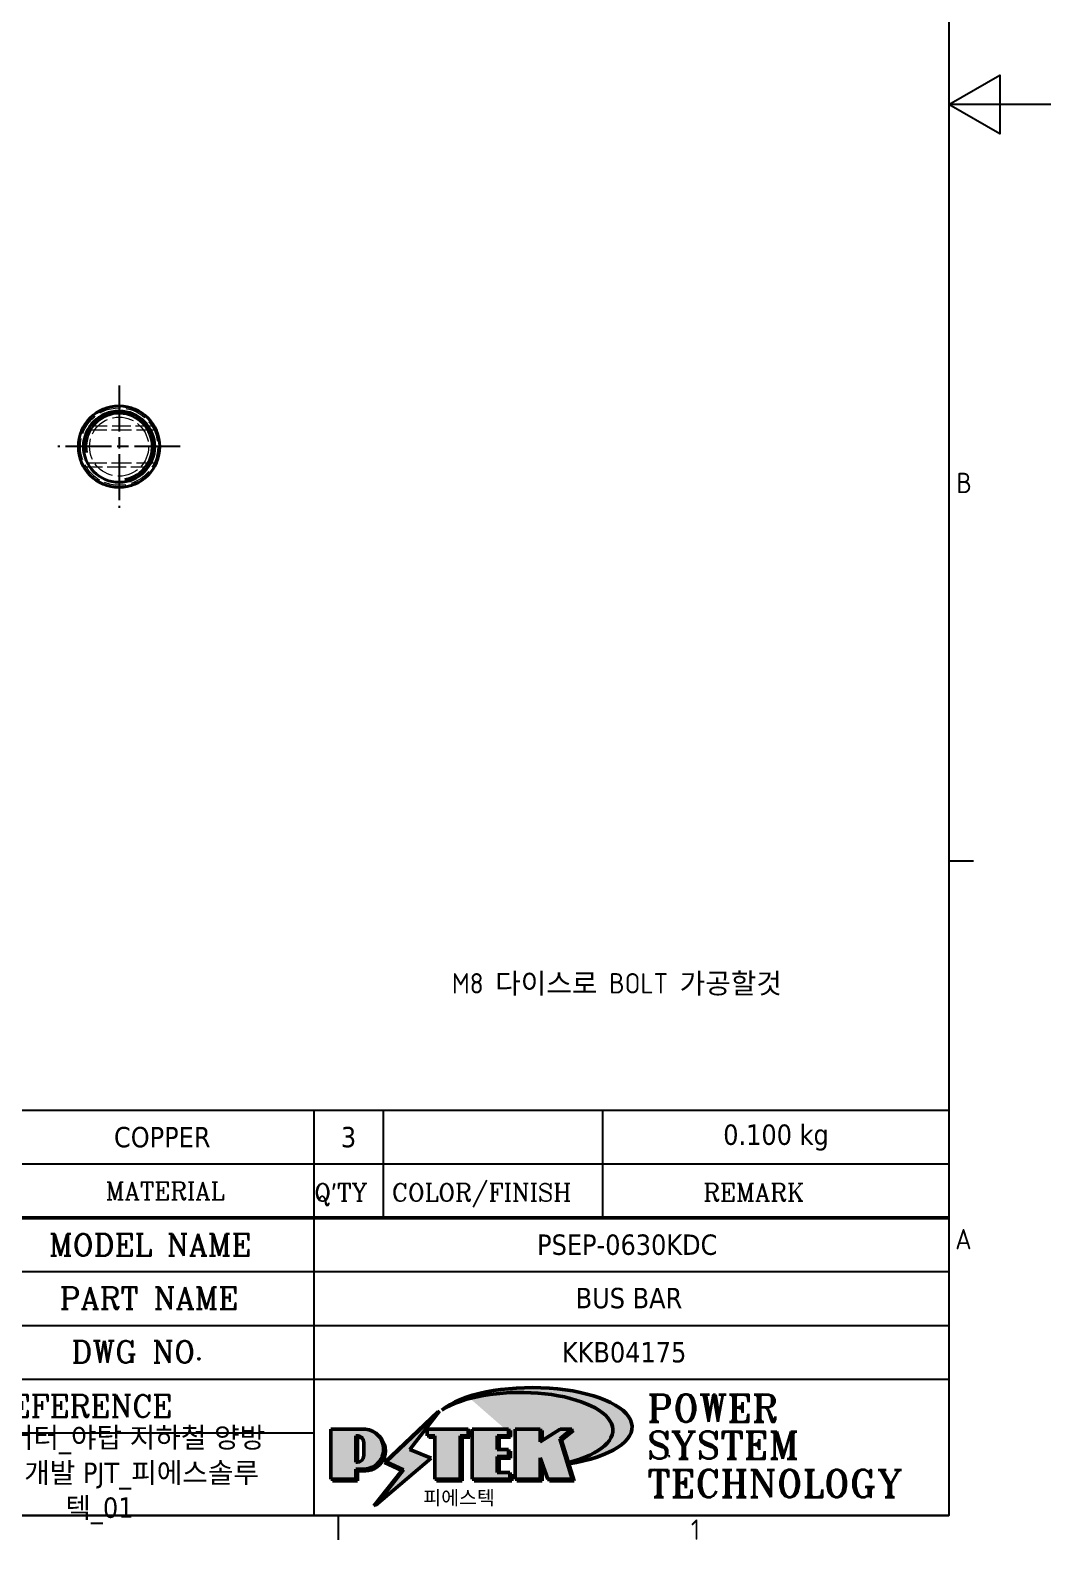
# Model space of a CAD drawing. Header units: millimetres. Extents: x 0 to 420, y 0 to 297.
# Drawn here: x 319.8 to 420, y 7.6 to 155.8 of the extents above; entities that cross this region are included whole.
import ezdxf
from ezdxf.enums import TextEntityAlignment as Align

# ---------------------------------------------------------------- set-up
doc = ezdxf.new("R2010")
doc.units = ezdxf.units.MM
doc.linetypes.add('CHAIN', pattern=[0.35429999999999995, 0.2362, -0.0295, 0.0591, -0.0295])
doc.linetypes.add('DASHED', pattern=[0.2067, 0.1654, -0.0413])
doc.layers.get('0').update_dxf_attribs({"color": 3, "lineweight": 25})
for name, color, linetype, lineweight in [('가려진 것(ISO)', 2, 'DASHED', 18), ('가시적인 것(ISO)', 3, 'Continuous', 40), ('가시적인 좁은 것(ISO)', 3, 'Continuous', 35), ('경계(ISO)', 7, 'Continuous', 25), ('기호(ISO)', 5, 'Continuous', 25), ('제목(ISO)', 5, 'Continuous', 50), ('중심 표식(ISO)', 1, 'Continuous', 25), ('해치(ISO)', 7, 'Continuous', 18)]:
    doc.layers.add(name, color=color, linetype=linetype, lineweight=lineweight)
doc.styles.add('HAN_291', font='')
doc.styles.add('HAN_370', font='', dxfattribs={"width": 2})
doc.styles.add('RC_284', font='ROMANC.shx')
doc.styles.add('RC_287', font='ROMANC.shx')
doc.styles.add('RC_292', font='ROMANC.shx')
doc.styles.add('ROMANT_294', font='romant.shx')
doc.styles.add('문자 텍스트_PSTEK_POSCO', font='isocp.shx')
doc.styles.add('텍스트 스타일198', font='tahoma.ttf')
doc.styles.add('텍스트 스타일333', font='ROMANC.shx', dxfattribs={"width": 0.800000011920929})
doc.styles.get('HAN_291').set_extended_font_data('GulimChe')
doc.styles.get('HAN_370').set_extended_font_data('GulimChe')

# ---------------------------------------------------------------- blocks, each defined once
blk = doc.blocks.new('경계 Default Border')
at = {"layer": '경계(ISO)'}
for p, q in [((410, 74.25000190734863), (412.400016784668, 74.25000190734863)), ((350, 10), (350, 7.599999904632568))]:
    blk.add_line(p, q, dxfattribs=at)
at = {"layer": '경계(ISO)', "flags": 128}
for points in [[(10, 10), (10, 287.0000076293945), (410, 287.0000076293945), (410, 10), (10, 10)], [(420, 148.5000038146973), (410, 148.5000038146973), (415, 151.3867473602295), (415, 145.6132507324219), (410, 148.5000038146973)]]:
    blk.add_lwpolyline(points, dxfattribs=at)
at = {"layer": '경계(ISO)', "color": 2, "char_height": 2.000000029802322, "attachment_point": 7, "style": '문자 텍스트_PSTEK_POSCO'}
for s, insert in [('B', (410.718846771929, 110.3559296629392)), ('A', (410.6096005397006, 36.12023240455892)), ('1', (384.6573774223157, 7.599999970197677))]:
    blk.add_mtext(s, dxfattribs=dict(at, insert=insert))
blk = doc.blocks.new('제목 블록 PSTEK')
for color, points in [(252, [(317.2195697678507, 17.0593801673321), (322.0326348870767, 21.62682475217465), (322.2781991042243, 21.94392121864296), (317.0471853425802, 16.97985676345368), (318.7512090904202, 16.1899260703855), (316.0018030350395, 12.71868385740789), (316.3356552234328, 13.00206718743325), (318.9235935156908, 16.2694494742633)]), (5, [(321.6183518841322, 17.4193704504104), (319.5281351041078, 18.24969419629727), (322.4505835294948, 22.02344462252142), (317.2195697678507, 17.0593801673321), (318.9235935156908, 16.2694494742633), (316.1741874603099, 12.79820726128571)]), (1, [(324.4839107253602, 19.60711530335299), (325.2419748254881, 19.60711530335299), (325.2419748254881, 20.25857663940324), (321.2266040451076, 20.25857663940324), (321.2266040451076, 19.60711530335299), (321.9846681452406, 19.60711530335299), (321.9846681452406, 15.3430047401139), (324.4839107253602, 15.3430047401139)]), (252, [(321.9846681452406, 19.60711530335299), (321.4042753185749, 19.60711530335299), (321.4042753185749, 19.45905590879572), (321.9846681452406, 19.45905590879572)]), (252, [(324.6615819988275, 19.45905590879572), (325.4196460989604, 19.45905590879572), (325.4196460989604, 20.11051724484596), (325.2419748254881, 20.11051724484596), (325.2419748254881, 19.60711530335299), (324.4839107253602, 19.60711530335299), (324.4839107253602, 15.3430047401139), (322.1623394187076, 15.3430047401139), (322.1623394187076, 15.19494534555726), (324.6615819988275, 15.19494534555726)]), (1, [(329.2277337269622, 20.25857663940324), (325.65654113025, 20.25857663940324), (325.65654113025, 15.3430047401139), (329.3580259941756, 15.3430047401139), (329.3580259941756, 15.9944660761648), (328.1137701654877, 15.9944660761648), (328.1137701654877, 17.56360607323003), (329.2277337269622, 17.56360607323003), (329.2277337269622, 18.25543873810179), (328.1137701654877, 18.25543873810179), (328.1137701654877, 19.60711530335299), (329.2277337269622, 19.60711530335299)]), (252, [(328.2914414389548, 19.45905590879572), (329.4054050004294, 19.45905590879572), (329.4054050004294, 20.11051724484596), (329.2277337269622, 20.11051724484596), (329.2277337269622, 19.60711530335299), (328.1137701654877, 19.60711530335299), (328.1137701654877, 18.25543873810179), (328.2914414389548, 18.25543873810179)]), (1, [(332.3312149849806, 20.25857663940324), (329.8592894925411, 20.25857663940324), (329.8592894925411, 15.3430047401139), (332.3312149849806, 15.3430047401139), (332.3312149849806, 17.4318630164523), (333.0701931098801, 15.3430047401139), (335.4855464857051, 15.3430047401139), (334.2514536401189, 19.30614745124769), (335.4379594596742, 20.25857663940324), (334.3071782107978, 20.25857663940324), (332.3312149849806, 18.99741471888304)]), (252, [(332.5088862584528, 20.1105172448466), (332.3312149849806, 20.1105172448466), (332.3312149849806, 18.99741471888368), (332.5088862584528, 19.11081371413894)]), (252, [(335.6156307331414, 20.11051724484596), (335.2535118015555, 20.11051724484596), (334.2514536401189, 19.30614745124769), (335.4855464857051, 15.3430047401139), (333.1954852176545, 15.3430047401139), (333.2478643833523, 15.19494534555726), (335.6632177591723, 15.19494534555726), (334.4291249135862, 19.15808805669106)]), (252, [(328.2914414389548, 17.41554667867274), (329.4054050004294, 17.41554667867274), (329.4054050004294, 18.10737934354514), (329.2277337269622, 18.10737934354514), (329.2277337269622, 17.56360607323003), (328.1137701654877, 17.56360607323003), (328.1137701654877, 15.9944660761648), (328.2914414389548, 15.9944660761648)]), (252, [(332.5088862584528, 16.92964231796647), (332.3312149849806, 17.43186301645164), (332.3312149849806, 15.3430047401139), (330.0369607660135, 15.3430047401139), (330.0369607660135, 15.19494534555726), (332.5088862584528, 15.19494534555726)]), (252, [(329.5356972676428, 15.8464066816075), (329.3580259941756, 15.8464066816075), (329.3580259941756, 15.3430047401139), (325.8342124037171, 15.3430047401139), (325.8342124037171, 15.19494534555726), (329.5356972676428, 15.19494534555726)])]:
    blk.add_hatch(color=color).paths.add_polyline_path(points)
h = blk.add_hatch(color=1)
edge = h.paths.add_edge_path(flags=0)
edge.add_line((314.2242174273352, 19.60711530335299), (314.2242174273352, 17.00126995915134))
edge.add_line((314.2242174273352, 17.00126995915134), (314.3485873187598, 17.00126995915134))
edge.add_arc((314.3485873187598, 17.6527312952023), 0.6514613360509371, 270, 360)
edge.add_line((315.0000486548106, 17.6527312952023), (315.0000486548106, 18.95565396730211))
edge.add_arc((314.3485873187598, 18.95565396730212), 0.6514613360508712, 0, 90)
edge.add_line((314.3485873187598, 19.60711530335299), (314.2242174273352, 19.60711530335299))
edge = h.paths.add_edge_path()
edge.add_arc((314.9847713324306, 18.28938669179658), 1.969189947606664, 269.9999999999959, 450)
edge.add_line((314.9847713324306, 20.25857663940318), (311.7664314776902, 20.25857663940324))
edge.add_line((311.7664314776902, 20.25857663940324), (311.7664314776902, 15.3430047401139))
edge.add_line((311.7664314776902, 15.3430047401139), (314.2242174273352, 15.3430047401139))
edge.add_line((314.2242174273352, 15.3430047401139), (314.2242174273352, 16.32019674418991))
edge.add_line((314.2242174273352, 16.32019674418991), (314.9847713324307, 16.32019674418991))
h = blk.add_hatch(color=252)
edge = h.paths.add_edge_path()
edge.add_arc((314.9847713324309, 18.28938669179657), 1.969189947606666, 270, 406.8278729790604)
edge.add_arc((315.1624426058984, 18.1413272972396), 1.969189947606962, -90, 53.560984836317004, ccw=False)
edge.add_line((315.1624426058984, 16.17213734963263), (314.4018887008024, 16.17213734963263))
edge.add_line((314.4018887008024, 16.17213734963263), (314.4018887008024, 15.19494534555726))
edge.add_line((314.4018887008024, 15.19494534555726), (311.9441027511573, 15.19494534555726))
edge.add_line((311.9441027511573, 15.19494534555726), (311.9441027511573, 15.3430047401139))
edge.add_line((311.9441027511573, 15.3430047401139), (314.2242174273352, 15.3430047401139))
edge.add_line((314.2242174273352, 15.3430047401139), (314.2242174273352, 16.32019674418991))
edge.add_line((314.2242174273352, 16.32019674418991), (314.9847713324309, 16.32019674418991))
h = blk.add_hatch(color=252)
edge = h.paths.add_edge_path()
edge.add_line((314.4018887008024, 19.45905590879572), (314.5262585922315, 19.45905590879572))
edge.add_arc((314.5262585922314, 18.80759457274939), 0.6514613360463194, 60.4189348879147, 90.00000000000318, ccw=False)
edge.add_arc((314.3485873187602, 18.95565396730057), 0.6514613360524251, 39.96992292766206, 90.00000000009999)
edge.add_line((314.3485873187591, 19.60711530335307), (314.2242174273352, 19.60711530335298))
edge.add_line((314.2242174273352, 19.60711530335299), (314.2242174273352, 17.00126995915134))
edge.add_line((314.2242174273352, 17.00126995915134), (314.3485873187591, 17.00126995915134))
edge.add_arc((314.3485873187568, 17.652731295233), 0.6514613360816299, 270.0000000002, 274.6930825552478)
edge.add_line((314.4018887008024, 17.0034541317032), (314.4018887008024, 19.45905590879572))
at = {"layer": '해치(ISO)', "true_color": 0x27d1fc}
h = blk.add_hatch(color=140, dxfattribs=at)
edge = h.paths.add_edge_path()
edge.add_ellipse((330.3660919371412, 20.15576403068321), major_axis=(9.100907360794343, 0), ratio=0.4069904968023172, start_angle=301.3098473703837, end_angle=507.7436900681698)
edge.add_ellipse((331.5340919371412, 20.4634168429492), major_axis=(-9.82350664112931, 0), ratio=0.3942600559756514, start_angle=111.51207141178469, end_angle=334.47025347086895, ccw=False)
edge.add_line((335.1363447531188, 16.8601935978785), (335.0955236905705, 16.99119398620872))
at = {"color": 180}
for p, q in [((182.475792979055, 11.79100474011392), (182.4757929790549, 51.56524660363496)), ((182.4757929790549, 51.56524660363496), (372.4757929537551, 51.56524660363496)), ((189.2651435055721, 51.56524660363496), (189.2651435055722, 41.00524660363494)), ((215.2152739891528, 41.00524660363494), (215.2152739891528, 51.56524660363496)), ((280.8758854511282, 51.56524660363496), (280.8758854511282, 41.00524660363494)), ((310.0881549537552, 51.56524660363496), (310.0881549537553, 41.00524660363494)), ((316.9044520275131, 51.56524660363496), (316.9044520275127, 41.00524660363494)), ((338.4566026226726, 51.56524660363496), (338.4566026226727, 41.00524660363494)), ((372.4757929537551, 51.56524660363496), (372.4757929537551, 11.79100474011389)), ((182.475792979055, 46.2852466036349), (372.4757929537551, 46.28524660363492)), ((182.475792979055, 41.00524660363493), (206.451475290024, 41.00524660363493)), ((222.9401812389276, 11.79100474011392), (222.9401812389276, 41.00524660363494)), ((239.4288871878316, 11.79100474011392), (239.4288871878316, 41.00524660363494)), ((255.9175931367356, 11.79100474011392), (255.9175931367356, 41.00524660363494)), ((268.6918866058747, 41.00524660363494), (268.6918866058747, 30.44524660363498)), ((280.8758854511282, 41.00524660363494), (280.8758854511282, 25.16524660363502)), ((310.088154953755, 41.00524660363494), (310.088154953755, 11.79100474011392)), ((182.475792979055, 35.72524660363497), (206.451475290024, 35.72524660363497)), ((198.8621818849491, 12.02524660363491), (198.8621818849491, 35.72524660363497)), ((206.451475290024, 35.72524660363497), (372.4757929537551, 35.72524660363497)), ((182.475792979055, 31.77524660363492), (206.451475290024, 31.77524660363492)), ((255.917593136736, 30.44524660363498), (372.4757929537552, 30.44524660363501)), ((182.475792979055, 27.82524660363487), (206.451475290024, 27.82524660363487)), ((182.475792979055, 23.87524660363505), (206.451475290024, 23.87524660363505)), ((255.9175931367359, 25.16524660363502), (372.4757929537552, 25.165246603635)), ((268.6918866058744, 25.16524660363502), (268.6918866058744, 11.79100474011392)), ((182.475792979055, 19.92524660363478), (206.451475290024, 19.92524660363478)), ((255.9175931367359, 19.88524660363481), (310.0881549537553, 19.88524660363481)), ((206.451475290024, 16.74100474011396), (255.9175931367359, 16.74100474011396)), ((182.475792979055, 15.97524660363496), (206.451475290024, 15.97524660363496)), ((182.475792979055, 11.79100474011392), (372.4757929537551, 11.79100474011389))]:
    blk.add_line(p, q, dxfattribs=at)
at = {"color": 7, "lineweight": 50}
for p, q in [((206.4514752900237, 11.79100474011392), (206.4514752900237, 41.00524660363494)), ((206.451475290024, 41.00524660363494), (372.4757929537551, 41.00524660363496))]:
    blk.add_line(p, q, dxfattribs=at)
at = {"color": 7}
for p, q in [((322.2781991042243, 21.94392121864296), (317.0471853425802, 16.97985676345368)), ((322.4505835294948, 22.02344462252142), (317.2195697678507, 17.0593801673321)), ((317.2195697678507, 17.0593801673321), (322.0326348870767, 21.62682475217465)), ((319.5281351041078, 18.24969419629727), (322.4505835294948, 22.02344462252142)), ((322.0326348870767, 21.62682475217465), (322.2781991042243, 21.94392121864296)), ((311.7664314776902, 20.25900474011391), (311.7664314776902, 15.34300474011391)), ((314.9847713324309, 20.25857663940324), (311.7664314776902, 20.25857663940324)), ((314.9847713324309, 20.25857663940324), (311.7664314776902, 20.25857663940324)), ((311.7664314776902, 20.25857663940324), (311.7664314776902, 15.3430047401139)), ((314.2242174273352, 17.00126995915134), (314.2242174273352, 19.60711530335299)), ((314.2242174273352, 19.60711530335299), (314.3485873187591, 19.60711530335299)), ((314.3485873187591, 19.60711530335299), (314.2242174273352, 19.60711530335299)), ((314.2242174273352, 19.60711530335299), (314.2242174273352, 17.00126995915134)), ((314.2242174273352, 17.00126995915134), (314.2242174273352, 19.60711530335299)), ((314.2242174273352, 19.60711530335299), (314.3485873187591, 19.60711530335299)), ((314.4018887008024, 19.45905590879572), (314.5262585922314, 19.45905590879572)), ((314.4018887008024, 17.0034541317032), (314.4018887008024, 19.45905590879572)), ((325.2419748254881, 20.25857663940324), (321.2266040451076, 20.25857663940324)), ((321.2266040451076, 20.25857663940324), (321.2266040451076, 19.60711530335299)), ((325.2419748254881, 20.25857663940324), (321.2266040451076, 20.25857663940324)), ((321.2266040451076, 20.25857663940324), (321.2266040451076, 19.60711530335299)), ((321.2266040451076, 19.60711530335299), (321.9846681452406, 19.60711530335299)), ((321.2266040451076, 19.60711530335299), (321.9846681452406, 19.60711530335299)), ((321.4042753185749, 19.60711530335299), (321.4042753185749, 19.45905590879572)), ((321.9846681452406, 19.60711530335299), (321.4042753185749, 19.60711530335299)), ((321.4042753185749, 19.45905590879572), (321.9846681452406, 19.45905590879572)), ((321.9846681452406, 19.60711530335299), (321.9846681452406, 15.3430047401139)), ((321.9846681452406, 19.45905590879572), (321.9846681452406, 19.60711530335299)), ((321.9846681452406, 19.60711530335299), (321.9846681452406, 15.3430047401139)), ((324.4839107253602, 19.60711530335299), (325.2419748254881, 19.60711530335299)), ((324.4839107253602, 15.3430047401139), (324.4839107253602, 19.60711530335299)), ((325.2419748254881, 19.60711530335299), (324.4839107253602, 19.60711530335299)), ((324.4839107253602, 19.60711530335299), (324.4839107253602, 15.3430047401139)), ((324.4839107253602, 19.60711530335299), (325.2419748254881, 19.60711530335299)), ((324.4839107253602, 15.3430047401139), (324.4839107253602, 19.60711530335299)), ((324.6615819988275, 19.45905590879572), (325.4196460989604, 19.45905590879572)), ((324.6615819988275, 15.19494534555726), (324.6615819988275, 19.45905590879572)), ((325.2419748254881, 19.60711530335299), (325.2419748254881, 20.25857663940324)), ((325.2419748254881, 19.60711530335299), (325.2419748254881, 20.25857663940324)), ((325.4196460989604, 20.11051724484596), (325.2419748254881, 20.11051724484596)), ((325.2419748254881, 20.11051724484596), (325.2419748254881, 19.60711530335299)), ((325.4196460989604, 19.45905590879572), (325.4196460989604, 20.11051724484596)), ((329.2277337269622, 20.25857663940324), (325.65654113025, 20.25857663940324)), ((325.65654113025, 20.25857663940324), (325.65654113025, 15.3430047401139)), ((325.65654113025, 20.25857663940324), (325.65654113025, 15.3430047401139)), ((329.2277337269622, 20.25857663940324), (325.65654113025, 20.25857663940324)), ((328.1137701654877, 18.25543873810179), (328.1137701654877, 19.60711530335299)), ((328.1137701654877, 19.60711530335299), (329.2277337269622, 19.60711530335299)), ((329.2277337269622, 19.60711530335299), (328.1137701654877, 19.60711530335299)), ((328.1137701654877, 19.60711530335299), (328.1137701654877, 18.25543873810179)), ((328.1137701654877, 18.25543873810179), (328.1137701654877, 19.60711530335299)), ((328.1137701654877, 19.60711530335299), (329.2277337269622, 19.60711530335299)), ((328.2914414389548, 18.25543873810179), (328.2914414389548, 19.45905590879572)), ((328.2914414389548, 19.45905590879572), (329.4054050004294, 19.45905590879572)), ((329.2277337269622, 19.60711530335299), (329.2277337269622, 20.25857663940324)), ((329.2277337269622, 19.60711530335299), (329.2277337269622, 20.25857663940324)), ((329.4054050004294, 20.11051724484596), (329.2277337269622, 20.11051724484596)), ((329.2277337269622, 20.11051724484596), (329.2277337269622, 19.60711530335299)), ((329.4054050004294, 19.45905590879572), (329.4054050004294, 20.11051724484596)), ((332.3312149849806, 20.25857663940324), (329.8592894925411, 20.25857663940324)), ((329.8592894925411, 20.25857663940324), (329.8592894925411, 15.3430047401139)), ((329.8592894925411, 20.25857663940324), (329.8592894925411, 15.3430047401139)), ((332.3312149849806, 20.25857663940324), (329.8592894925411, 20.25857663940324)), ((334.3071782107978, 20.25857663940324), (332.3312149849806, 18.99741471888304)), ((332.3312149849806, 18.99741471888304), (332.3312149849806, 20.25857663940324)), ((334.3071782107978, 20.25857663940324), (332.3312149849806, 18.99741471888304)), ((332.3312149849806, 18.99741471888304), (332.3312149849806, 20.25857663940324)), ((332.5088862584528, 20.1105172448466), (332.3312149849806, 20.1105172448466)), ((332.3312149849806, 20.1105172448466), (332.3312149849806, 18.99741471888368)), ((332.5088862584528, 19.11081371413894), (332.5088862584528, 20.1105172448466)), ((334.2514536401189, 19.30614745124769), (335.4379594596742, 20.25857663940324)), ((334.2514536401189, 19.30614745124769), (335.4379594596742, 20.25857663940324)), ((335.2535118015555, 20.11051724484596), (334.2514536401189, 19.30614745124769)), ((335.4855464857051, 15.3430047401139), (334.2514536401189, 19.30614745124769)), ((334.2514536401189, 19.30614745124769), (335.4855464857051, 15.3430047401139)), ((335.4855464857051, 15.3430047401139), (334.2514536401189, 19.30614745124769)), ((335.4379594596742, 20.25857663940324), (334.3071782107978, 20.25857663940324)), ((335.4379594596742, 20.25857663940324), (334.3071782107978, 20.25857663940324)), ((334.4291249135862, 19.15808805669104), (335.6156307331414, 20.11051724484596)), ((335.6156307331414, 20.11051724484596), (335.2535118015555, 20.11051724484596)), ((315.0000486548106, 18.95565396730275), (315.0000486548106, 17.65273129520161)), ((315.0000486548106, 18.95565396730275), (315.0000486548106, 17.65273129520161)), ((321.6183518841322, 17.4193704504104), (319.5281351041078, 18.24969419629727)), ((329.2277337269622, 18.25543873810179), (328.1137701654877, 18.25543873810179)), ((328.1137701654877, 18.25543873810179), (328.2914414389548, 18.25543873810179)), ((329.2277337269622, 18.25543873810179), (328.1137701654877, 18.25543873810179)), ((329.2277337269622, 17.56360607323003), (329.2277337269622, 18.25543873810179)), ((329.2277337269622, 17.56360607323003), (329.2277337269622, 18.25543873810179)), ((329.4054050004294, 18.10737934354514), (329.2277337269622, 18.10737934354514)), ((329.2277337269622, 18.10737934354514), (329.2277337269622, 17.56360607323003)), ((329.4054050004294, 17.41554667867274), (329.4054050004294, 18.10737934354514)), ((332.3312149849806, 18.99741471888368), (332.5088862584528, 19.11081371413894)), ((335.6632177591723, 15.19494534555726), (334.4291249135862, 19.15808805669104)), ((314.3485873187591, 17.00126995915134), (314.2242174273352, 17.00126995915134)), ((314.2242174273352, 17.00126995915134), (314.3485873187591, 17.00126995915134)), ((314.3485873187591, 17.00126995915134), (314.2242174273352, 17.00126995915134)), ((314.2242174273352, 16.32019674418991), (314.9847713324309, 16.32019674418991)), ((314.2242174273352, 15.3430047401139), (314.2242174273352, 16.32019674418991)), ((314.9847713324309, 16.32019674418991), (314.2242174273352, 16.32019674418991)), ((314.2242174273352, 16.32019674418991), (314.2242174273352, 15.3430047401139)), ((314.2242174273352, 16.32019674418991), (314.9847713324309, 16.32019674418991)), ((314.2242174273352, 15.3430047401139), (314.2242174273352, 16.32019674418991)), ((316.1741874603099, 12.79820726128571), (321.6183518841322, 17.4193704504104)), ((317.0471853425802, 16.97985676345368), (318.7512090904202, 16.1899260703855)), ((318.9235935156908, 16.2694494742633), (317.2195697678507, 17.0593801673321)), ((317.2195697678507, 17.0593801673321), (318.9235935156908, 16.2694494742633)), ((328.1137701654877, 17.56360607323003), (329.2277337269622, 17.56360607323003)), ((328.1137701654877, 15.9944660761648), (328.1137701654877, 17.56360607323003)), ((329.2277337269622, 17.56360607323003), (328.1137701654877, 17.56360607323003)), ((328.1137701654877, 17.56360607323003), (328.1137701654877, 15.9944660761648)), ((328.1137701654877, 17.56360607323003), (329.2277337269622, 17.56360607323003)), ((328.1137701654877, 15.9944660761648), (328.1137701654877, 17.56360607323003)), ((328.2914414389548, 15.9944660761648), (328.2914414389548, 17.41554667867274)), ((328.2914414389548, 17.41554667867274), (329.4054050004294, 17.41554667867274)), ((332.3312149849806, 17.4318630164523), (333.0701931098801, 15.3430047401139)), ((332.3312149849806, 15.3430047401139), (332.3312149849806, 17.4318630164523)), ((332.5088862584528, 16.92964231796647), (332.3312149849806, 17.43186301645164)), ((332.3312149849806, 17.43186301645164), (332.3312149849806, 15.3430047401139)), ((332.3312149849806, 17.4318630164523), (333.0701931098801, 15.3430047401139)), ((332.3312149849806, 15.3430047401139), (332.3312149849806, 17.4318630164523)), ((332.5088862584528, 15.19494534555726), (332.5088862584528, 16.92964231796647)), ((345.0447381189468, 17.50375595811051), (344.9867755289346, 17.689895936919)), ((311.7664314776902, 15.3430047401139), (314.2242174273352, 15.3430047401139)), ((311.7664314776902, 15.3430047401139), (314.2242174273352, 15.3430047401139)), ((314.2242174273352, 15.3430047401139), (311.9441027511573, 15.3430047401139)), ((311.9441027511573, 15.3430047401139), (311.9441027511573, 15.19494534555726)), ((311.9441027511573, 15.19494534555726), (314.4018887008024, 15.19494534555726)), ((314.4018887008024, 16.17213734963263), (315.162442605898, 16.17213734963263)), ((314.4018887008024, 15.19494534555726), (314.4018887008024, 16.17213734963263)), ((318.7512090904202, 16.1899260703855), (316.0018030350395, 12.71868385740789)), ((318.9235935156908, 16.2694494742633), (316.1741874603099, 12.79820726128571)), ((316.3356552234328, 13.00206718743325), (318.9235935156908, 16.2694494742633)), ((321.9846681452406, 15.3430047401139), (324.4839107253602, 15.3430047401139)), ((321.9846681452406, 15.3430047401139), (324.4839107253602, 15.3430047401139)), ((324.4839107253602, 15.3430047401139), (322.1623394187076, 15.3430047401139)), ((322.1623394187076, 15.3430047401139), (322.1623394187076, 15.19494534555726)), ((322.1623394187076, 15.19494534555726), (324.6615819988275, 15.19494534555726)), ((325.65654113025, 15.3430047401139), (329.3580259941756, 15.3430047401139)), ((325.65654113025, 15.3430047401139), (329.3580259941756, 15.3430047401139)), ((329.3580259941756, 15.3430047401139), (325.8342124037171, 15.3430047401139)), ((325.8342124037171, 15.3430047401139), (325.8342124037171, 15.19494534555726)), ((325.8342124037171, 15.19494534555726), (329.5356972676428, 15.19494534555726)), ((329.3580259941756, 15.9944660761648), (328.1137701654877, 15.9944660761648)), ((328.1137701654877, 15.9944660761648), (328.2914414389548, 15.9944660761648)), ((329.3580259941756, 15.9944660761648), (328.1137701654877, 15.9944660761648)), ((329.3580259941756, 15.3430047401139), (329.3580259941756, 15.9944660761648)), ((329.3580259941756, 15.3430047401139), (329.3580259941756, 15.9944660761648)), ((329.5356972676428, 15.8464066816075), (329.3580259941756, 15.8464066816075)), ((329.3580259941756, 15.8464066816075), (329.3580259941756, 15.3430047401139)), ((329.5356972676428, 15.19494534555726), (329.5356972676428, 15.8464066816075)), ((329.8592894925411, 15.3430047401139), (332.3312149849806, 15.3430047401139)), ((329.8592894925411, 15.3430047401139), (332.3312149849806, 15.3430047401139)), ((332.3312149849806, 15.3430047401139), (330.0369607660135, 15.3430047401139)), ((330.0369607660135, 15.3430047401139), (330.0369607660135, 15.19494534555726)), ((330.0369607660135, 15.19494534555726), (332.5088862584528, 15.19494534555726)), ((333.0701931098801, 15.3430047401139), (335.4855464857051, 15.3430047401139)), ((333.0701931098801, 15.3430047401139), (335.4855464857051, 15.3430047401139)), ((335.4855464857051, 15.3430047401139), (333.1954852176545, 15.3430047401139)), ((333.1954852176545, 15.3430047401139), (333.2478643833523, 15.19494534555726)), ((333.2478643833523, 15.19494534555726), (335.6632177591723, 15.19494534555726)), ((316.0018030350395, 12.71868385740789), (316.3356552234328, 13.00206718743325))]:
    blk.add_line(p, q, dxfattribs=at)
at = {"color": 5}
for p, q in [((322.4505835294948, 22.02344462252142), (317.2195697678507, 17.0593801673321)), ((319.5281351041078, 18.24969419629727), (322.4505835294948, 22.02344462252142)), ((321.6183518841322, 17.4193704504104), (319.5281351041078, 18.24969419629727)), ((316.1741874603099, 12.79820726128571), (321.6183518841322, 17.4193704504104)), ((317.2195697678507, 17.0593801673321), (318.9235935156908, 16.2694494742633)), ((318.9235935156908, 16.2694494742633), (316.1741874603099, 12.79820726128571))]:
    blk.add_line(p, q, dxfattribs=at)
at = {"color": 1}
for p, q in [((314.9847713324309, 20.25857663940324), (311.7664314776902, 20.25857663940324)), ((311.7664314776902, 20.25857663940324), (311.7664314776902, 15.3430047401139)), ((314.2242174273352, 17.00126995915134), (314.2242174273352, 19.60711530335299)), ((314.2242174273352, 19.60711530335299), (314.3485873187591, 19.60711530335299)), ((325.2419748254881, 20.25857663940324), (321.2266040451076, 20.25857663940324)), ((321.2266040451076, 20.25857663940324), (321.2266040451076, 19.60711530335299)), ((321.2266040451076, 19.60711530335299), (321.9846681452406, 19.60711530335299)), ((321.9846681452406, 19.60711530335299), (321.9846681452406, 15.3430047401139)), ((324.4839107253602, 19.60711530335299), (325.2419748254881, 19.60711530335299)), ((324.4839107253602, 15.3430047401139), (324.4839107253602, 19.60711530335299)), ((325.2419748254881, 19.60711530335299), (325.2419748254881, 20.25857663940324)), ((329.2277337269622, 20.25857663940324), (325.65654113025, 20.25857663940324)), ((325.65654113025, 20.25857663940324), (325.65654113025, 15.3430047401139)), ((328.1137701654877, 18.25543873810179), (328.1137701654877, 19.60711530335299)), ((328.1137701654877, 19.60711530335299), (329.2277337269622, 19.60711530335299)), ((329.2277337269622, 19.60711530335299), (329.2277337269622, 20.25857663940324)), ((332.3312149849806, 20.25857663940324), (329.8592894925411, 20.25857663940324)), ((329.8592894925411, 20.25857663940324), (329.8592894925411, 15.3430047401139)), ((334.3071782107978, 20.25857663940324), (332.3312149849806, 18.99741471888304)), ((332.3312149849806, 18.99741471888304), (332.3312149849806, 20.25857663940324)), ((334.2514536401189, 19.30614745124769), (335.4379594596742, 20.25857663940324)), ((335.4855464857051, 15.3430047401139), (334.2514536401189, 19.30614745124769)), ((335.4379594596742, 20.25857663940324), (334.3071782107978, 20.25857663940324)), ((315.0000486548106, 18.95565396730275), (315.0000486548106, 17.65273129520161)), ((329.2277337269622, 18.25543873810179), (328.1137701654877, 18.25543873810179)), ((329.2277337269622, 17.56360607323003), (329.2277337269622, 18.25543873810179)), ((314.3485873187591, 17.00126995915134), (314.2242174273352, 17.00126995915134)), ((314.2242174273352, 16.32019674418991), (314.9847713324309, 16.32019674418991)), ((314.2242174273352, 15.3430047401139), (314.2242174273352, 16.32019674418991)), ((328.1137701654877, 17.56360607323003), (329.2277337269622, 17.56360607323003)), ((328.1137701654877, 15.9944660761648), (328.1137701654877, 17.56360607323003)), ((332.3312149849806, 17.4318630164523), (333.0701931098801, 15.3430047401139)), ((332.3312149849806, 15.3430047401139), (332.3312149849806, 17.4318630164523)), ((311.7664314776902, 15.3430047401139), (314.2242174273352, 15.3430047401139)), ((321.9846681452406, 15.3430047401139), (324.4839107253602, 15.3430047401139)), ((325.65654113025, 15.3430047401139), (329.3580259941756, 15.3430047401139)), ((329.3580259941756, 15.9944660761648), (328.1137701654877, 15.9944660761648)), ((329.3580259941756, 15.3430047401139), (329.3580259941756, 15.9944660761648)), ((329.8592894925411, 15.3430047401139), (332.3312149849806, 15.3430047401139)), ((333.0701931098801, 15.3430047401139), (335.4855464857051, 15.3430047401139))]:
    blk.add_line(p, q, dxfattribs=at)
at = {"color": 7}
for centre, radius, start, end in [((314.3485873187598, 18.95565396730211), 0.6514613360508712, 0, 90), ((314.3485873187602, 18.95565396730057), 0.6514613360524251, 39.96992292766117, 90), ((314.3485873187598, 18.95565396730212), 0.6514613360508712, 0, 90), ((314.5262585922314, 18.80759457274939), 0.6514613360463193, 60.41893488791137, 90), ((314.9847713324309, 18.28938669179658), 1.969189947606665, 270, 90), ((314.9847713324309, 18.28938669179658), 1.969189947606665, 270, 90), ((314.9847713324307, 18.2893866917965), 1.969189947606594, 270, 46.82787297909833), ((315.1624426058984, 18.1413272972396), 1.969189947606961, 270, 53.56098483636067), ((314.3485873187597, 17.65273129520228), 0.6514613360509381, 270, 0), ((314.3485873187598, 17.6527312952023), 0.6514613360509381, 270, 0), ((314.3485873187568, 17.652731295233), 0.6514613360816299, 270, 274.6930825552478)]:
    blk.add_arc(centre, radius, start, end, dxfattribs=at)
at = {"color": 1}
for centre, radius, start, end in [((314.3485873187598, 18.95565396730211), 0.6514613360508712, 0, 90), ((314.9847713324309, 18.28938669179657), 1.969189947606665, 270, 90), ((314.3485873187598, 17.6527312952023), 0.6514613360509381, 270, 0)]:
    blk.add_arc(centre, radius, start, end, dxfattribs=at)
at = {"layer": '제목(ISO)', "lineweight": 18}
blk.add_line((182.475792979055, 35.72500474011393), (182.475792979055, 11.79100474011392), dxfattribs=at)
at = {"layer": '제목(ISO)'}
for p, q in [((322.2781991042243, 21.94392121864296), (317.0471853425802, 16.97985676345368)), ((322.4505835294948, 22.02344462252142), (317.2195697678507, 17.0593801673321)), ((317.2195697678507, 17.0593801673321), (322.0326348870767, 21.62682475217465)), ((319.5281351041078, 18.24969419629727), (322.4505835294948, 22.02344462252142)), ((322.0326348870767, 21.62682475217465), (322.2781991042243, 21.94392121864296)), ((314.9847713324306, 20.25857663940324), (311.7664314776902, 20.25857663940324)), ((311.7664314776902, 20.25857663940324), (311.7664314776902, 15.3430047401139)), ((314.2242174273352, 17.00126995915134), (314.2242174273352, 19.60711530335299)), ((314.2242174273352, 19.60711530335299), (314.3485873187598, 19.60711530335299)), ((314.3485873187591, 19.60711530335299), (314.2242174273352, 19.60711530335299)), ((314.2242174273352, 19.60711530335299), (314.2242174273352, 17.00126995915134)), ((314.4018887008024, 19.45905590879572), (314.5262585922314, 19.45905590879572)), ((314.4018887008024, 17.0034541317032), (314.4018887008024, 19.45905590879572)), ((325.2419748254881, 20.25857663940324), (321.2266040451076, 20.25857663940324)), ((321.2266040451076, 20.25857663940324), (321.2266040451076, 19.60711530335299)), ((321.2266040451076, 19.60711530335299), (321.9846681452406, 19.60711530335299)), ((321.9846681452406, 19.60711530335299), (321.4042753185749, 19.60711530335299)), ((321.4042753185749, 19.60711530335299), (321.4042753185749, 19.45905590879572)), ((321.4042753185749, 19.45905590879572), (321.9846681452406, 19.45905590879572)), ((321.9846681452406, 19.60711530335299), (321.9846681452406, 15.3430047401139)), ((321.9846681452406, 19.45905590879572), (321.9846681452406, 19.60711530335299)), ((324.4839107253602, 19.60711530335299), (325.2419748254881, 19.60711530335299)), ((324.4839107253602, 15.3430047401139), (324.4839107253602, 19.60711530335299)), ((325.2419748254881, 19.60711530335299), (324.4839107253602, 19.60711530335299)), ((324.4839107253602, 19.60711530335299), (324.4839107253602, 15.3430047401139)), ((324.6615819988275, 19.45905590879572), (325.4196460989604, 19.45905590879572)), ((324.6615819988275, 15.19494534555726), (324.6615819988275, 19.45905590879572)), ((325.2419748254881, 19.60711530335299), (325.2419748254881, 20.25857663940324)), ((325.4196460989604, 20.11051724484596), (325.2419748254881, 20.11051724484596)), ((325.2419748254881, 20.11051724484596), (325.2419748254881, 19.60711530335299)), ((325.4196460989604, 19.45905590879572), (325.4196460989604, 20.11051724484596)), ((329.2277337269622, 20.25857663940324), (325.65654113025, 20.25857663940324)), ((325.65654113025, 20.25857663940324), (325.65654113025, 15.3430047401139)), ((328.1137701654877, 18.25543873810179), (328.1137701654877, 19.60711530335299)), ((328.1137701654877, 19.60711530335299), (329.2277337269622, 19.60711530335299)), ((329.2277337269622, 19.60711530335299), (328.1137701654877, 19.60711530335299)), ((328.1137701654877, 19.60711530335299), (328.1137701654877, 18.25543873810179)), ((328.2914414389548, 19.45905590879572), (329.4054050004294, 19.45905590879572)), ((328.2914414389548, 18.25543873810179), (328.2914414389548, 19.45905590879572)), ((329.2277337269622, 19.60711530335299), (329.2277337269622, 20.25857663940324)), ((329.4054050004294, 20.11051724484596), (329.2277337269622, 20.11051724484596)), ((329.2277337269622, 20.11051724484596), (329.2277337269622, 19.60711530335299)), ((329.4054050004294, 19.45905590879572), (329.4054050004294, 20.11051724484596)), ((332.3312149849806, 20.25857663940324), (329.8592894925411, 20.25857663940324)), ((329.8592894925411, 20.25857663940324), (329.8592894925411, 15.3430047401139)), ((334.3071782107978, 20.25857663940324), (332.3312149849806, 18.99741471888304)), ((332.3312149849806, 18.99741471888304), (332.3312149849806, 20.25857663940324)), ((332.5088862584528, 20.1105172448466), (332.3312149849806, 20.1105172448466)), ((332.3312149849806, 20.1105172448466), (332.3312149849806, 18.99741471888368)), ((332.5088862584528, 19.11081371413894), (332.5088862584528, 20.1105172448466)), ((334.2514536401189, 19.30614745124769), (335.4379594596742, 20.25857663940324)), ((335.2535118015555, 20.11051724484596), (334.2514536401189, 19.30614745124769)), ((335.4855464857051, 15.3430047401139), (334.2514536401189, 19.30614745124769)), ((334.2514536401189, 19.30614745124769), (335.4855464857051, 15.3430047401139)), ((335.4379594596742, 20.25857663940324), (334.3071782107978, 20.25857663940324)), ((334.4291249135862, 19.15808805669106), (335.6156307331414, 20.11051724484596)), ((335.6156307331414, 20.11051724484596), (335.2535118015555, 20.11051724484596)), ((315.0000486548106, 18.95565396730211), (315.0000486548106, 17.6527312952023)), ((321.6183518841322, 17.4193704504104), (319.5281351041078, 18.24969419629727)), ((329.2277337269622, 18.25543873810179), (328.1137701654877, 18.25543873810179)), ((328.1137701654877, 18.25543873810179), (328.2914414389548, 18.25543873810179)), ((329.2277337269622, 17.56360607323003), (329.2277337269622, 18.25543873810179)), ((329.4054050004294, 18.10737934354514), (329.2277337269622, 18.10737934354514)), ((329.2277337269622, 18.10737934354514), (329.2277337269622, 17.56360607323003)), ((329.4054050004294, 17.41554667867274), (329.4054050004294, 18.10737934354514)), ((332.3312149849806, 18.99741471888368), (332.5088862584528, 19.11081371413894)), ((335.6632177591723, 15.19494534555726), (334.4291249135862, 19.15808805669106)), ((314.3485873187598, 17.00126995915134), (314.2242174273352, 17.00126995915134)), ((314.2242174273352, 17.00126995915134), (314.3485873187591, 17.00126995915134)), ((314.2242174273352, 15.3430047401139), (314.2242174273352, 16.32019674418991)), ((314.2242174273352, 16.32019674418991), (314.9847713324307, 16.32019674418991)), ((314.9847713324309, 16.32019674418991), (314.2242174273352, 16.32019674418991)), ((314.2242174273352, 16.32019674418991), (314.2242174273352, 15.3430047401139)), ((316.1741874603099, 12.79820726128571), (321.6183518841322, 17.4193704504104)), ((317.0471853425802, 16.97985676345368), (318.7512090904202, 16.1899260703855)), ((317.2195697678507, 17.0593801673321), (318.9235935156908, 16.2694494742633)), ((318.9235935156908, 16.2694494742633), (317.2195697678507, 17.0593801673321)), ((328.1137701654877, 15.9944660761648), (328.1137701654877, 17.56360607323003)), ((328.1137701654877, 17.56360607323003), (329.2277337269622, 17.56360607323003)), ((329.2277337269622, 17.56360607323003), (328.1137701654877, 17.56360607323003)), ((328.1137701654877, 17.56360607323003), (328.1137701654877, 15.9944660761648)), ((328.2914414389548, 17.41554667867274), (329.4054050004294, 17.41554667867274)), ((328.2914414389548, 15.9944660761648), (328.2914414389548, 17.41554667867274)), ((332.3312149849806, 15.3430047401139), (332.3312149849806, 17.4318630164523)), ((332.3312149849806, 17.4318630164523), (333.0701931098801, 15.3430047401139)), ((332.5088862584528, 16.92964231796647), (332.3312149849806, 17.43186301645164)), ((332.3312149849806, 17.43186301645164), (332.3312149849806, 15.3430047401139)), ((332.5088862584528, 15.19494534555726), (332.5088862584528, 16.92964231796647)), ((311.7664314776902, 15.3430047401139), (314.2242174273352, 15.3430047401139)), ((314.2242174273352, 15.3430047401139), (311.9441027511573, 15.3430047401139)), ((311.9441027511573, 15.3430047401139), (311.9441027511573, 15.19494534555726)), ((311.9441027511573, 15.19494534555726), (314.4018887008024, 15.19494534555726)), ((314.4018887008024, 15.19494534555726), (314.4018887008024, 16.17213734963263)), ((314.4018887008024, 16.17213734963263), (315.1624426058984, 16.17213734963263)), ((318.7512090904202, 16.1899260703855), (316.0018030350395, 12.71868385740789)), ((318.9235935156908, 16.2694494742633), (316.1741874603099, 12.79820726128571)), ((316.3356552234328, 13.00206718743325), (318.9235935156908, 16.2694494742633)), ((321.9846681452406, 15.3430047401139), (324.4839107253602, 15.3430047401139)), ((324.4839107253602, 15.3430047401139), (322.1623394187076, 15.3430047401139)), ((322.1623394187076, 15.3430047401139), (322.1623394187076, 15.19494534555726)), ((322.1623394187076, 15.19494534555726), (324.6615819988275, 15.19494534555726)), ((325.65654113025, 15.3430047401139), (329.3580259941756, 15.3430047401139)), ((329.3580259941756, 15.3430047401139), (325.8342124037171, 15.3430047401139)), ((325.8342124037171, 15.3430047401139), (325.8342124037171, 15.19494534555726)), ((325.8342124037171, 15.19494534555726), (329.5356972676428, 15.19494534555726)), ((329.3580259941756, 15.9944660761648), (328.1137701654877, 15.9944660761648)), ((328.1137701654877, 15.9944660761648), (328.2914414389548, 15.9944660761648)), ((329.3580259941756, 15.3430047401139), (329.3580259941756, 15.9944660761648)), ((329.5356972676428, 15.8464066816075), (329.3580259941756, 15.8464066816075)), ((329.3580259941756, 15.8464066816075), (329.3580259941756, 15.3430047401139)), ((329.5356972676428, 15.19494534555726), (329.5356972676428, 15.8464066816075)), ((329.8592894925411, 15.3430047401139), (332.3312149849806, 15.3430047401139)), ((332.3312149849806, 15.3430047401139), (330.0369607660135, 15.3430047401139)), ((330.0369607660135, 15.3430047401139), (330.0369607660135, 15.19494534555726)), ((330.0369607660135, 15.19494534555726), (332.5088862584528, 15.19494534555726)), ((333.0701931098801, 15.3430047401139), (335.4855464857051, 15.3430047401139)), ((335.4855464857051, 15.3430047401139), (333.1954852176545, 15.3430047401139)), ((333.1954852176545, 15.3430047401139), (333.2478643833523, 15.19494534555726)), ((333.2478643833523, 15.19494534555726), (335.6632177591723, 15.19494534555726)), ((316.0018030350395, 12.71868385740789), (316.3356552234328, 13.00206718743325))]:
    blk.add_line(p, q, dxfattribs=at)
at = {"layer": '제목(ISO)', "color": 4}
blk.add_line((335.1363447531188, 16.8601935978785), (335.0955236905705, 16.99119398620872), dxfattribs=at)
at = {"layer": '제목(ISO)'}
for centre, radius, start, end in [((314.3485873187598, 18.95565396730212), 0.6514613360508712, 0, 90), ((314.3485873187602, 18.95565396730057), 0.6514613360524251, 39.96992292766117, 90), ((314.5262585922314, 18.80759457274939), 0.6514613360463193, 60.41893488791137, 90), ((314.9847713324306, 18.28938669179658), 1.969189947606664, 46.82787297909431, 90), ((314.9847713324307, 18.2893866917965), 1.969189947606594, 270, 46.82787297909833), ((314.9847713324309, 18.28938669179657), 1.969189947606666, 270, 46.8278729790603), ((315.1624426058984, 18.1413272972396), 1.969189947606962, 270, 53.56098483631701), ((314.3485873187598, 17.6527312952023), 0.6514613360509371, 270, 0), ((314.3485873187568, 17.652731295233), 0.6514613360816299, 270, 274.6930825552478)]:
    blk.add_arc(centre, radius, start, end, dxfattribs=at)
at = {"layer": '제목(ISO)', "color": 4}
for centre, major_axis, ratio, start_param, end_param in [((331.5340919371412, 20.4634168429492), (9.82350664112931, 0), 0.3942600559756514, 5.087845455444478, 8.97919982663645), ((330.3660919371412, 20.15576403068321), (9.100907360794343, 0), 0.4069904968023172, 5.258848905294775, 8.861799147915196)]:
    blk.add_ellipse(centre, major_axis=major_axis, ratio=ratio, start_param=start_param, end_param=end_param, dxfattribs=at)
at = {"color": 2, "style": 'RC_284'}
blk.add_text('MATERIAL', height=1.742399930953979, dxfattribs=at).set_placement((295.4820202024417, 43.64524660363492), align=Align.MIDDLE_CENTER)
at = {"color": 2}
for s, height, style, p in [('COLOR/FINISH', 1.742399930953979, 'RC_284', (317.7725341324144, 42.62317362549192)), ('NO', 1.742399930953979, 'RC_284', (184.135398793432, 42.62317362549192)), ('PART NO', 1.742399930953979, 'RC_284', (195.3359407378685, 42.62317362549192)), ('DESCRIPTION', 1.742399930953979, 'RC_284', (240.4025565652523, 42.62317362549192)), ("Q'TY", 1.742399930953979, 'RC_284', (310.1440786515383, 42.62317362549192)), ('REMARK', 1.742399930953979, 'RC_284', (348.346649953877, 42.62317362549192)), (' TOLERANCE', 1.899999976158142, 'RC_287', (184.0872874387979, 37.00893196870329)), ('DRAWN', 1.899999976158142, 'RC_287', (208.9766620976279, 37.00893196870329)), ('CHECKED', 1.899999976158142, 'RC_287', (223.6856844514997, 37.00893196870329)), ('APPROVED', 1.899999976158142, 'RC_287', (239.7795453577791, 37.00893196870329)), ('UNIT', 1.742399930953979, 'RC_284', (259.1652673287452, 37.34317362549218)), ('SCALE', 1.742399930953979, 'RC_284', (270.2934779252897, 37.34317362549218)), ('MODEL NAME', 2.178000062704086, 'RC_292', (284.096330289083, 37.25462520371384)), ('    ~ 6', 2.000000029802322, 'HAN_291', (183.7721304966814, 32.8176515608431)), ('0.08', 2.000000029802322, 'HAN_291', (200.5467345600617, 33.09873600004101)), ('PART NAME', 2.178000062704086, 'RC_292', (285.1416959765849, 32.03045329421792)), ('mm', 1.742399930953979, 'RC_284', (259.6505418159997, 32.3543089683787)), ('  7 ~ 30', 2.000000029802322, 'HAN_291', (183.7721304966814, 28.70538114822415)), ('0.1', 2.000000029802322, 'HAN_291', (200.5467345600617, 28.98646558742206)), (' DWG NO.', 2.178000062704086, 'RC_292', (284.8124284083233, 26.75045329421772)), (' 31 ~ 120', 2.000000029802322, 'HAN_291', (183.7721304966814, 24.82628181916237)), ('0.2', 2.000000029802322, 'HAN_291', (200.5467345600617, 25.10736625836028)), ('121 ~ 300', 2.000000029802322, 'HAN_291', (183.7721304966814, 21.21401206133254)), ('0.4', 2.000000029802322, 'HAN_291', (200.5467345600617, 20.99509650053045)), ('SIZE', 1.742399930953979, 'RC_284', (259.1652673287452, 21.69497768947366)), ('REFERENCE', 2.178000062704086, 'RC_292', (278.2741065029841, 21.43214925458022)), ('301 ~ 600', 2.000000029802322, 'HAN_291', (183.7721304966814, 16.83491273227077)), ('0.6', 2.000000029802322, 'HAN_291', (200.5467345600617, 17.11599717146868)), ('601 ~ 1200', 2.000000029802322, 'HAN_291', (183.6802025156883, 12.84759660881125)), ('0.8', 2.000000029802322, 'HAN_291', (200.6097246063884, 13.05732192299702))]:
    blk.add_text(s, height=height, dxfattribs=dict(at, style=style)).set_placement(p)
at = {"color": 7, "style": '텍스트 스타일333', "width": 0.7999999523162842}
blk.add_text('N/S', height=2.000000029802322, dxfattribs=at).set_placement((274.7838860285014, 33.08524660363496), align=Align.MIDDLE_CENTER)
at = {"color": 2, "style": '텍스트 스타일333', "width": 0.7999999523162842}
blk.add_text('3rd ANGLE PROJ.', height=2.000000029802322, dxfattribs=at).set_placement((256.8430306642954, 26.76148381654429))
at = {"color": 7, "style": 'ROMANT_294'}
for s, p in [('POWER', (342.82727231297, 20.97115304607566)), ('SYSTEM', (342.82727231297, 17.3284636719184)), ('TECHNOLOGY', (342.82727231297, 13.57194088644453))]:
    blk.add_text(s, height=2.700000107288361, dxfattribs=at).set_placement(p)
at = {"color": 7, "insert": (320.8519732224835, 14.21236326823155), "char_height": 1.400000005960464, "attachment_point": 1, "line_spacing_factor": 0.3319999873638153, "style": 'HAN_370'}
blk.add_mtext('\\fHY견고딕|b0|i0;\\H1.4000;피에스텍', dxfattribs=at)
at = {"layer": '제목(ISO)', "color": 7, "style": '텍스트 스타일198'}
for tag, p in [('질량\\P3;_001', (350.3046145979153, 48.1643332325385)), ('부품_번호_001', (195.8064908440141, 47.68071419841495)), ('설명_001', (236.2116095557177, 47.92245856837096)), ('재질_001', (290.4746326517839, 47.92524659519488)), ("3._Q'TY_001", (312.7582242365873, 47.92524659519486)), ('1._MODEL_NAME_001', (332.0304049806628, 37.36524659519486)), ('제목_001', (335.8143427205088, 32.12402853706239)), ('부품_번호_001', (334.465731097246, 26.80591818687283)), ('설계자_001', (209.9396160013646, 25.23446884679021)), ('프로젝트_001', (270.3601965365016, 18.43951439740151)), ('시트_크기_001', (260.807090429518, 14.83812566343425)), ('프로젝트_002', (270.1186185478456, 14.97568842208535)), ('작성_날짜_001', (207.6770236384131, 13.26600473167383)), ('프로젝트_003', (285.7003846858696, 11.5491460676562))]:
    blk.add_attdef(tag, p, '', height=2.000000029802322, dxfattribs=at)
for tag, p in [('4._COLOR', (327.6805273250926, 48.92524660363493)), ('점검자', (231.1845342133799, 26.23312567187446)), ('엔지니어링_승인자', (247.673240162284, 26.23312567187446)), ('점검_날짜', (231.1845342133799, 14.26600474011394)), ('엔지니어링_승인_날짜', (247.6732401622839, 14.26600474011394))]:
    blk.add_attdef(tag, text='', height=2.000000029802322, dxfattribs=at).set_placement(p, align=Align.MIDDLE_CENTER)

msp = doc.modelspace()

# ---------------------------------------------------------------- linework, layer by layer
at = {"layer": '가려진 것(ISO)', "ltscale": 11.79430294036865}
for p, q in [((332.1584589319646, 116.5418345324145), (324.8448116886256, 116.5418345324145)), ((332.1584589319646, 113.2998345324145), (324.8448116886256, 113.2998345324145))]:
    msp.add_line(p, q, dxfattribs=at)
at = {"layer": '가려진 것(ISO)', "ltscale": 11.17271900177002}
for p, q in [((331.9657369254328, 116.9208345324145), (325.0375336951573, 116.9208345324145)), ((325.0375336951573, 112.9208345324145), (331.9657369254328, 112.9208345324145))]:
    msp.add_line(p, q, dxfattribs=at)
at = {"layer": '가려진 것(ISO)', "ltscale": 12.83454513549805}
msp.add_circle((328.5016353102936, 114.9208345324145), 3.8, dxfattribs=at)
at = {"layer": '가려진 것(ISO)', "ltscale": 12.59329414367676}
msp.add_circle((328.5016353102936, 114.9208345324145), 2.9, dxfattribs=at)
at = {"layer": '가시적인 것(ISO)'}
for centre, radius in [((328.5016353103038, 114.9208345324145), 4), ((328.501635310304, 114.9208345324145), 3.5)]:
    msp.add_circle(centre, radius, dxfattribs=at)
at = {"layer": '가시적인 좁은 것(ISO)'}
msp.add_arc((328.501635310304, 114.9208345324145), 3.25599999999999, 280.0000000000488, 189.9999999999985, dxfattribs=at)
at = {"layer": '중심 표식(ISO)', "linetype": 'CHAIN', "ltscale": 19.05165100097656}
for p, q in [((328.5016353103038, 120.9208345324145), (328.5016353103038, 108.9208345324145)), ((334.5016353103039, 114.9208345324145), (322.5016353103038, 114.9208345324145))]:
    msp.add_line(p, q, dxfattribs=at)

# ---------------------------------------------------------------- block references
msp.add_blockref('경계 Default Border', (0, 0))
ref = msp.add_blockref('제목 블록 PSTEK', (37.52420704624484, -1.791004740113895))
ref.add_attrib('설계자_001', 'HKWAG', (247.4638230476094, 23.44346410667632), dxfattribs={"layer": '제목(ISO)', "color": 7, "height": 2.000000029802322, "style": '텍스트 스타일198'})
ref.add_attrib('프로젝트_001', '2021_컨버터_야탑 지하철 양방', (307.8844035827464, 16.64850965728762), dxfattribs={"layer": '제목(ISO)', "color": 7, "height": 2.000000029802322, "style": '텍스트 스타일198'})
ref.add_attrib('시트_크기_001', 'A3', (298.3312974757628, 13.04712092332036), dxfattribs={"layer": '제목(ISO)', "color": 7, "height": 2.000000029802322, "style": '텍스트 스타일198'})
ref.add_attrib("3._Q'TY_001", '3', (350.2824312828321, 46.13424185508097), dxfattribs={"layer": '제목(ISO)', "color": 7, "height": 2.000000029802322, "style": '텍스트 스타일198'})
ref.add_attrib('작성_날짜_001', '2021-08-12', (245.201230684658, 11.47499999155994), dxfattribs={"layer": '제목(ISO)', "color": 7, "height": 2.000000029802322, "style": '텍스트 스타일198'})
ref.add_attrib('재질_001', 'COPPER', (327.9988396980288, 46.13424185508099), dxfattribs={"layer": '제목(ISO)', "color": 7, "height": 2.000000029802322, "style": '텍스트 스타일198'})
ref.add_attrib('부품_번호_001', 'KKB04175', (371.9899381434908, 25.01491344675893), dxfattribs={"layer": '제목(ISO)', "color": 7, "height": 2.000000029802322, "style": '텍스트 스타일198'})
ref.add_attrib('1._MODEL_NAME_001', 'PSEP-0630KDC', (369.5546120269076, 35.57424185508097), dxfattribs={"layer": '제목(ISO)', "color": 7, "height": 2.000000029802322, "style": '텍스트 스타일198'})
ref.add_attrib('질량\\P3;_001', '0.100 kg', (387.8288216441601, 46.3733284924246), dxfattribs={"layer": '제목(ISO)', "color": 7, "height": 2.000000029802322, "style": '텍스트 스타일198'})
ref.add_attrib('설명_001', 'COPPER t=8.0*227', (273.7358166019625, 46.13145382825707), dxfattribs={"layer": '제목(ISO)', "color": 7, "height": 2.000000029802322, "style": '텍스트 스타일198'})
ref.add_attrib('부품_번호_001', 'KKB04175', (233.3306978902589, 45.88970945830106), dxfattribs={"layer": '제목(ISO)', "color": 7, "height": 2.000000029802322, "style": '텍스트 스타일198'})
ref.add_attrib('제목_001', 'BUS BAR', (373.3385497667537, 30.3330237969485), dxfattribs={"layer": '제목(ISO)', "color": 7, "height": 2.000000029802322, "style": '텍스트 스타일198'})
ref.add_attrib('프로젝트_002', '향 집진기 개발 PJT_피에스솔루', (307.6428255940904, 13.18468368197146), dxfattribs={"layer": '제목(ISO)', "color": 7, "height": 2.000000029802322, "style": '텍스트 스타일198'})
ref.add_attrib('프로젝트_003', '텍_01', (323.2245917321143, 9.758141327542308), dxfattribs={"layer": '제목(ISO)', "color": 7, "height": 2.000000029802322, "style": '텍스트 스타일198'})

# ---------------------------------------------------------------- texts
at = {"layer": '기호(ISO)', "color": 2, "insert": (361.1860550405063, 62.12521940031429), "char_height": 2.000000029802322, "width": 42.53099213656895, "attachment_point": 4, "style": '문자 텍스트_PSTEK_POSCO'}
msp.add_mtext('{\\fISOCP|b0|i0;\\H2.0000;M8 다이스로 BOLT 가공할것}', dxfattribs=at)

doc.saveas('drawing.dxf')
